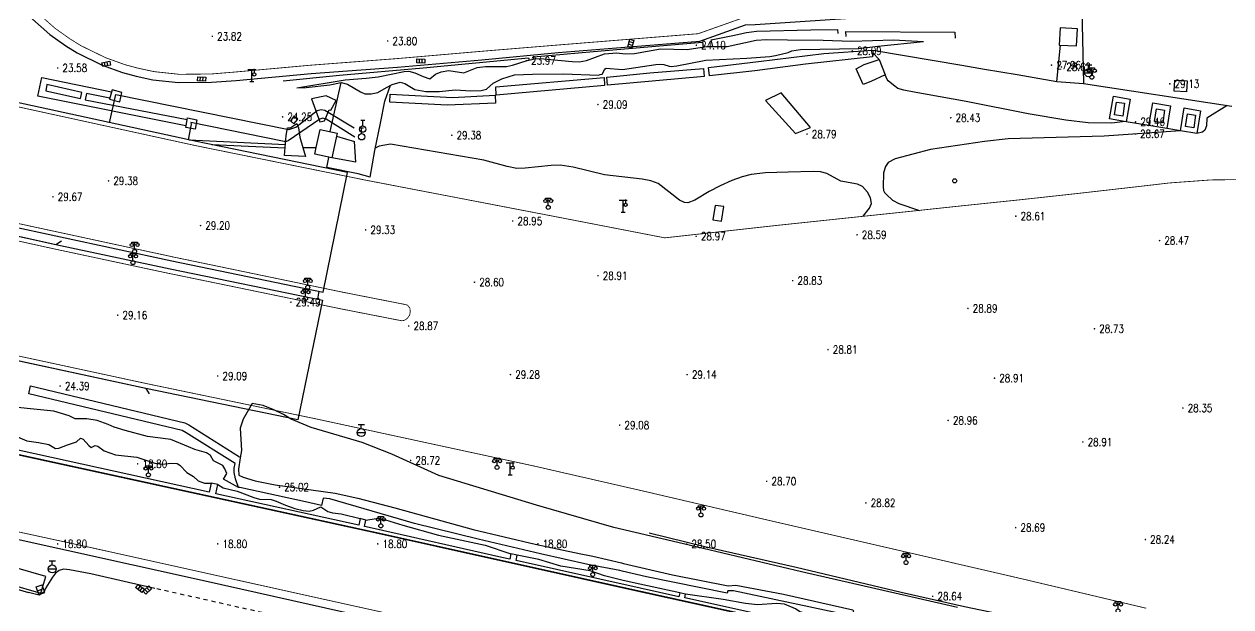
# Model space of a CAD drawing. Extents: x 404846 to 408477, y 3390929 to 3392894.
# Drawn here: x 406017.2 to 406167.9, y 3392216.5 to 3392289.3 of the extents above; entities that cross this region are included whole.
import ezdxf
from ezdxf.enums import TextEntityAlignment as Align

# ---------------------------------------------------------------- set-up
doc = ezdxf.new("R2010")
doc.units = 0
doc.header["$LTSCALE"] = 0.5
doc.header["$PDSIZE"] = 0.2
doc.linetypes.add('X6', pattern=[2, 1, -1])
doc.layers.get('0').update_dxf_attribs({"linetype": 'CONTINUOUS'})
doc.layers.add('ASSIST', color=7, linetype='CONTINUOUS', plot=False)
for name, color, linetype in [('DLDW', 11, 'CONTINUOUS'), ('DLSS', 4, 'CONTINUOUS'), ('DMTZ', 3, 'CONTINUOUS'), ('FZTZ', 7, 'CONTINUOUS'), ('GCD', 1, 'CONTINUOUS'), ('GXYZ', 2, 'CONTINUOUS'), ('JMD', 6, 'CONTINUOUS'), ('SXSS', 5, 'CONTINUOUS'), ('ZBTZ', 3, 'CONTINUOUS')]:
    doc.layers.add(name, color=color, linetype=linetype)
doc.styles.add('HZ', font='rs.shx', dxfattribs={"width": 0.8, "bigfont": 'hztxt.shx'})
doc.linetypes.add('10411', pattern='A,2,[150,AAA.SHX,S=1,R=0,X=0,Y=1],2,[151,AAA.SHX,S=1,R=0,X=0,Y=3],1e-11', length=4)
doc.linetypes.add('10422', pattern='A,0.75,[150,AAA.SHX,S=0.5,R=0,X=0,Y=0.5],1.5,[177,AAA.SHX,S=1,R=0,X=0,Y=0.4],0.75', length=3)
doc.linetypes.add('1161', pattern='A,0,[149,AAA.SHX,S=0.15,R=0,X=0,Y=0],-1.6', length=1.6)
doc.linetypes.add('444', pattern='A,4.5,[145,AAA.SHX,S=1,R=0,X=0,Y=1],4.5,-0.5,[146,AAA.SHX,S=1,R=0,X=0,Y=0],-0.5', length=10)
doc.linetypes.add('447', pattern='A,8,-1,[148,AAA.SHX,S=1,R=0,X=0,Y=0],-1', length=10)
doc.linetypes.add('732', pattern='A,9,-0.5,[162,AAA.SHX,S=1,R=0,X=0,Y=0],-0.5', length=10)

# ---------------------------------------------------------------- blocks, each defined once
blk = doc.blocks.new('gc097')
for p, q in [((-0.7, 2), (-0.7, 2.3)), ((-0.7, 2.3), (0.7, 2.3)), ((0, 0.5), (0, 2.3)), ((0.7, 2.3), (0.7, 2))]:
    blk.add_line(p, q)
for centre, radius in [((-0.7, 1.6), 0.4), ((0, 0), 0.5), ((0.73, 1.6), 0.4)]:
    blk.add_circle(centre, radius)
blk = doc.blocks.new('gc063')
for p, q in [((-1, 3), (1, 3)), ((-0.5, 0), (0.5, 0)), ((0, 0), (0, 3)), ((0.6, 3), (0.6, 2.2))]:
    blk.add_line(p, q)
blk.add_circle((0.6, 1.8), 0.4)
blk.add_point((0.6, 3))
blk.add_point((0.6, 3))
blk = doc.blocks.new('GC200')
at = {"linetype": 'Continuous', "const_width": 0.2, "flags": 128}
blk.add_lwpolyline([(-0.1, 0, 1), (0.1, 0, 1)], format="xyb", close=True, dxfattribs=at)
blk = doc.blocks.new('gc170')
at = {"linetype": 'Continuous'}
blk.add_circle((0, 0), 0.5, dxfattribs=at)
blk = doc.blocks.new('gc041')
for p, q in [((-1, 0.5), (1, 0.5)), ((-1, -0.5), (-1, 0.5)), ((-0.33, 0.5), (-0.33, -0.5)), ((0.33, 0.5), (0.33, -0.5)), ((1, 0.5), (1, -0.5)), ((1, -0.5), (-1, -0.5))]:
    blk.add_line(p, q)
blk = doc.blocks.new('gc133')
for p, q in [((-1, 0), (1, 0)), ((-0.8, 2), (0.8, 2)), ((0, 1), (0, 2))]:
    blk.add_line(p, q)
blk.add_circle((0, 0), 1)
blk = doc.blocks.new('gc134')
for p, q in [((-0.5, 2.2), (0.5, 2.2)), ((0, 0.8), (0, 2.2))]:
    blk.add_line(p, q)
blk.add_circle((0, 0), 0.8)

msp = doc.modelspace()

# ---------------------------------------------------------------- linework, layer by layer
at = {"layer": 'ASSIST', "linetype": 'Continuous', "flags": 128}
for points, elevation in [([(405983.024, 3392271.39), (405994.014, 3392268.837), (405994.017, 3392268.836), (406007.761, 3392265.728), (406035.628, 3392259.718), (406054.519, 3392255.836), (406057.584, 3392270.754), (406038.693, 3392274.635), (406009.2, 3392281.039), (406001.226, 3392282.837), (406001.229, 3392282.836), (405986.494, 3392286.237)], 29.514), ([(405982.35, 3392270.426), (405993.957, 3392267.775), (405993.952, 3392267.776), (406021.149, 3392261.797), (406035.428, 3392258.747), (406054.444, 3392254.84), (406051.373, 3392239.896), (406032.358, 3392243.803)], 29.586), ([(406032.358, 3392243.803), (406000.181, 3392250.74), (405984.697, 3392254.248), (405984.697, 3392254.248), (405977.202, 3392256.13)], 29.24), ([(406019.024, 3392218.059), (406019.755, 3392218.319)], 19.746)]:
    msp.add_lwpolyline(points, dxfattribs=dict(at, elevation=elevation))
at = {"layer": 'DLDW', "linetype": 'Continuous'}
for p, q in [((406018.689, 3392219.001), (406019.42, 3392219.261)), ((406019.755, 3392218.319), (406019.42, 3392219.261)), ((406019.024, 3392218.059), (406018.689, 3392219.001)), ((406018.856, 3392218.53), (406019.587, 3392218.79))]:
    msp.add_line(p, q, dxfattribs=at)
at = {"layer": 'DLSS', "linetype": 'Continuous'}
for p, q in [((405993.952, 3392267.776), (406021.149, 3392261.797)), ((406021.149, 3392261.797), (406021.823, 3392262.228)), ((406032.358, 3392243.803), (406000.181, 3392250.74)), ((406032.358, 3392243.803), (406032.792, 3392243.131))]:
    msp.add_line(p, q, dxfattribs=at)
at = {"layer": 'DLSS', "linetype": 'Continuous', "const_width": 0.1, "flags": 128}
for points, elevation in [([(406043.577, 3392283.325), (406040.539, 3392283.074), (406036.527, 3392283.037), (406033.422, 3392283.368), (406031.398, 3392283.799), (406029.777, 3392284.237), (406027.335, 3392285.116), (406024.276, 3392286.607), (406022.925, 3392287.445), (406021.016, 3392288.794), (406018.946, 3392290.634), (406016.59, 3392293.171)], 23.286), ([(406149.343, 3392290.689), (406146.528, 3392291.734), (406144.139, 3392292.385), (406143.013, 3392292.471), (406141.816, 3392292.453), (406139.434, 3392292.267), (406128.47, 3392291.535), (406108.445, 3392290.188), (406107.108, 3392290.134), (406101.386, 3392288.106), (406083.812, 3392286.691)], 26.658), ([(406127.997, 3392265.931), (406111.513, 3392264.194), (406097.218, 3392262.608), (406082.442, 3392265.472), (406059.958, 3392269.792), (406038.586, 3392274.129), (406009.105, 3392280.571), (406001.113, 3392282.332), (405986.377, 3392285.733)], 29.159), ([(406043.577, 3392283.325), (406052.961, 3392284.173), (406063.729, 3392284.995), (406074.281, 3392285.907), (406083.812, 3392286.691)], 23.783), ([(405983.144, 3392271.905), (405994.133, 3392269.351), (406007.875, 3392266.244), (406035.739, 3392260.234), (406035.733, 3392260.231), (406057.082, 3392255.796), (406064.637, 3392254.311), (406065.063, 3392254.208), (406065.367, 3392253.821), (406065.416, 3392253.41), (406065.344, 3392252.963), (406065.046, 3392252.546), (406064.664, 3392252.302), (406064.351, 3392252.248), (406056.748, 3392253.738), (406035.308, 3392258.16), (406035.302, 3392258.157), (406021.021, 3392261.207), (405993.823, 3392267.187), (405982.215, 3392269.838)], 29.533), ([(406127.997, 3392265.931), (406133.824, 3392266.555), (406141.687, 3392267.371), (406148.681, 3392268.137), (406156.836, 3392269.066), (406160.246, 3392269.463), (406165.452, 3392269.844), (406171.355, 3392269.908), (406178.901, 3392269.595)], 28.458), ([(406157.365, 3392216.342), (406141.798, 3392220.028), (406122.681, 3392224.447), (406109.403, 3392227.51), (406094.768, 3392230.923), (406080.808, 3392234.122), (406053.827, 3392239.956), (406032.486, 3392244.399), (406000.312, 3392251.335), (405984.832, 3392254.842), (405977.32, 3392256.629)], 28.898), ([(405977.831, 3392244.163), (405994.401, 3392240.324), (406000.369, 3392238.98), (406012.491, 3392236.338), (406047.673, 3392228.674), (406060.619, 3392225.846), (406094.182, 3392218.381), (406134.928, 3392209.402)], 18.819), ([(405975.637, 3392234.944), (405995.598, 3392230.402), (406025.785, 3392223.858)], 18.962), ([(406025.785, 3392223.858), (406052.371, 3392217.958)], 18.802), ([(406052.371, 3392217.958), (406092.628, 3392209.059)], 18.948)]:
    msp.add_lwpolyline(points, dxfattribs=dict(at, elevation=elevation))
at = {"layer": 'DLSS', "linetype": 'X6', "elevation": 18.868, "flags": 128}
msp.add_lwpolyline([(406257.194, 3392166.734), (406232.147, 3392174.464), (406211.825, 3392178.988), (406178.537, 3392186.474), (406121.01, 3392199.308), (406093.001, 3392205.56), (406058.416, 3392213.24), (406045.013, 3392216.221), (406033.502, 3392218.822)], dxfattribs=at)
at = {"layer": 'DMTZ', "linetype": '10422', "flags": 128}
for points, elevation in [([(406103.228, 3392286.499), (406103.029, 3392287.323), (406105.73, 3392287.902), (406107.419, 3392288.263), (406108.689, 3392288.433), (406115.469, 3392288.586), (406118.791, 3392288.616), (406118.822, 3392288.138)], 25.018), ([(406080.838, 3392284.948), (406080.821, 3392285.204), (406088.294, 3392285.868), (406099.462, 3392286.842), (406101.93, 3392287.05), (406102.012, 3392286.435)], 24.04), ([(406119.889, 3392287.774), (406119.832, 3392288.364), (406133.437, 3392288.301), (406133.485, 3392287.535)], 26.884), ([(406146.217, 3392282.13), (406146.657, 3392286.685)], 28.719), ([(406049.54, 3392282.219), (406056.558, 3392282.94), (406067.025, 3392283.86), (406080.206, 3392285.083), (406080.263, 3392284.813)], 24.229), ([(406037.391, 3392276.602), (406018.884, 3392280.3), (406019.388, 3392282.629), (406028.105, 3392280.838)], 24.629), ([(406027.887, 3392280.05), (406024.973, 3392280.646), (406024.817, 3392279.85), (406037.532, 3392277.409)], 24.568), ([(406157.712, 3392276.651), (406154.863, 3392277.113)], 29.478), ([(406056.211, 3392275.321), (406058.451, 3392274.644)], 27.607), ([(406161.645, 3392275.981), (406159.947, 3392276.279)], 29.466), ([(406037.73, 3392274.844), (406049.825, 3392274.275)], 25.332), ([(406049.785, 3392273.806), (406040.633, 3392274.237)], 25.302), ([(406058.608, 3392272.078), (406055.622, 3392272.587)], 27.529), ([(406043.522, 3392234.415), (406037.417, 3392238.271), (406036.904, 3392238.526), (406017.755, 3392243.129), (406017.961, 3392244.127), (406037.245, 3392239.498), (406037.749, 3392239.261), (406044.079, 3392235.241)], 24.937), ([(406043.964, 3392231.441), (406043.598, 3392232.508), (406043.398, 3392233.31), (406043.428, 3392233.855), (406043.522, 3392234.415)], 24.793), ([(406134.659, 3392216.517), (406126.737, 3392218.316), (406113.617, 3392221.427), (406102.219, 3392224.022), (406095.25, 3392225.733)], 28.777), ([(406142.067, 3392214.965), (406134.659, 3392216.517)], 28.519)]:
    msp.add_lwpolyline(points, dxfattribs=dict(at, elevation=elevation))
at = {"layer": 'DMTZ', "linetype": '10411', "flags": 128}
for points, elevation in [([(406080.67, 3392283.051), (406084.542, 3392283.081), (406088.933, 3392282.946), (406089.148, 3392282.992), (406089.389, 3392283.073), (406089.687, 3392283.607), (406089.759, 3392283.699), (406089.904, 3392283.796), (406091.918, 3392283.617), (406096.089, 3392284.24), (406096.703, 3392284.285), (406097.098, 3392284.267), (406097.78, 3392284.063), (406097.994, 3392284.022), (406098.74, 3392284.105), (406102.334, 3392284.793), (406107.481, 3392285.056), (406110.347, 3392285.242), (406111.05, 3392285.394), (406112.637, 3392285.759), (406113.106, 3392285.972), (406114.16, 3392286.132), (406121.463, 3392286.249), (406123.816, 3392286.545), (406129.521, 3392287.12)], 28.716), ([(406051.227, 3392281.337), (406052.398, 3392281.405), (406055.349, 3392281.735), (406056.78, 3392282.007), (406057.566, 3392281.803), (406059.181, 3392280.842), (406059.725, 3392280.614), (406060.549, 3392280.585), (406061.37, 3392280.749), (406062.426, 3392281.39), (406063.14, 3392281.774), (406064.141, 3392282.058), (406064.74, 3392281.879), (406066.002, 3392281.157), (406067.343, 3392280.897), (406069.045, 3392280.878), (406071.052, 3392281.099), (406072.98, 3392280.977), (406074.259, 3392281.001), (406074.944, 3392281.175), (406075.783, 3392281.935), (406076.845, 3392282.491), (406078.457, 3392282.967), (406080.67, 3392283.051)], 27.951), ([(406060.388, 3392270.201), (406060.982, 3392273.52), (406061.679, 3392276.913), (406062.25, 3392279.66), (406062.94, 3392281.667)], 29.032), ([(406022.813, 3392240.378), (406020.891, 3392240.953), (406017.555, 3392241.304), (406016.376, 3392241.431), (406014.278, 3392241.672), (406013.276, 3392242.025), (406012.389, 3392242.183), (406009.795, 3392242.475), (406006.96, 3392243.127), (406004.379, 3392243.415), (406003.656, 3392243.644), (406002.009, 3392244.432), (406001.023, 3392244.674), (405999.111, 3392245.16)], 24.034), ([(406099.562, 3392224.372), (406090.834, 3392226.436), (406081.208, 3392229.211), (406068.977, 3392232.94), (406063.103, 3392235.588), (406059.389, 3392237.048), (406053.046, 3392238.934), (406050.528, 3392239.944), (406049.582, 3392240.532), (406048.353, 3392241.144), (406047.023, 3392241.659), (406045.651, 3392241.917)], 27.84), ([(406052.342, 3392229.628), (406044.138, 3392231.443), (406043.964, 3392231.441), (406042.095, 3392232.479), (406042.494, 3392233.158), (406042.265, 3392233.749), (406041.998, 3392234.173), (406040.829, 3392234.751), (406040.445, 3392235.407), (406039.947, 3392235.738), (406038.488, 3392236.162), (406037.697, 3392236.509), (406035.497, 3392237.439), (406032.602, 3392237.813), (406029.812, 3392238.562), (406028.414, 3392238.945), (406027.686, 3392239.314), (406026.279, 3392239.795), (406024.995, 3392240.005), (406023.543, 3392239.996), (406022.813, 3392240.378)], 24.379), ([(406094.948, 3392220.267), (406091.886, 3392220.989), (406091.595, 3392221.038), (406087.808, 3392221.762), (406087.615, 3392221.813), (406081.69, 3392223.128), (406073.883, 3392224.951), (406065.935, 3392226.937), (406055.386, 3392230.022), (406054.542, 3392230.088), (406054.345, 3392229.189), (406052.342, 3392229.628)], 24.867), ([(406133.806, 3392216.44), (406114.313, 3392220.875), (406099.562, 3392224.372)], 28.226), ([(406134.066, 3392211.719), (406120.723, 3392214.893), (406120.65, 3392215.319), (406120.492, 3392215.403), (406105.799, 3392218.508), (406105.091, 3392218.518), (406105.011, 3392218.221), (406094.948, 3392220.267)], 24.028)]:
    msp.add_lwpolyline(points, dxfattribs=dict(at, elevation=elevation))
at = {"layer": 'DMTZ', "linetype": '10422', "flags": 128}
for points, elevation in [([(406123.18, 3392285.211), (406114.793, 3392284.302), (406108.474, 3392283.482), (406102.815, 3392282.855), (406102.694, 3392283.873), (406108.928, 3392284.64), (406117.078, 3392285.624), (406123.203, 3392286.043), (406123.18, 3392285.211)], 29.089), ([(406076.087, 3392281.49), (406089.638, 3392282.656), (406089.7, 3392281.657), (406076.149, 3392280.447), (406076.087, 3392281.49)], 29.461), ([(406102.156, 3392282.761), (406090.061, 3392281.694), (406089.965, 3392282.692), (406095.33, 3392283.202), (406102.04, 3392283.775), (406102.156, 3392282.761)], 29.605), ([(406024.392, 3392280.766), (406020.028, 3392281.752), (406019.862, 3392280.959), (406024.207, 3392280.025), (406024.392, 3392280.766)], 24.545), ([(406028.175, 3392281.094), (406027.851, 3392279.92), (406029.12, 3392279.609), (406029.397, 3392280.777), (406028.175, 3392281.094)], 25.723), ([(406062.922, 3392280.555), (406070.698, 3392280.143), (406076.004, 3392280.45), (406076.06, 3392279.44), (406070.036, 3392279.169), (406062.864, 3392279.538), (406062.922, 3392280.555)], 29.772), ([(406152.775, 3392277.475), (406153.264, 3392280.298), (406155.352, 3392279.936), (406154.863, 3392277.113), (406152.775, 3392277.475)], 30.139), ([(406160.414, 3392279.084), (406159.947, 3392276.279), (406157.712, 3392276.651), (406158.179, 3392279.455), (406160.414, 3392279.084)], 30.129), ([(406164.161, 3392278.49), (406163.69, 3392275.643), (406161.645, 3392275.981), (406162.116, 3392278.829), (406164.161, 3392278.49)], 30.105), ([(406037.568, 3392277.614), (406038.761, 3392277.367), (406038.547, 3392276.184), (406037.358, 3392276.41), (406037.568, 3392277.614)], 25.808)]:
    msp.add_lwpolyline(points, close=True, dxfattribs=dict(at, elevation=elevation))
at = {"layer": 'FZTZ', "linetype": 'Continuous', "flags": 128}
for points, elevation in [([(406148.765, 3392288.735), (406146.628, 3392288.855), (406146.508, 3392286.693), (406148.644, 3392286.574), (406148.765, 3392288.735)], 29.102), ([(406124.768, 3392282.95), (406122.942, 3392282.132), (406122.018, 3392281.748), (406121.147, 3392283.719), (406122.112, 3392284.273), (406124.003, 3392284.874), (406124.768, 3392282.95)], 29.307), ([(406160.861, 3392280.937), (406160.959, 3392282.318), (406162.486, 3392282.209), (406162.388, 3392280.828), (406160.861, 3392280.937)], 29.396), ([(406053.088, 3392279.968), (406054.112, 3392277.114), (406054.716, 3392277.205), (406055.303, 3392278.613), (406055.491, 3392278.552), (406056.169, 3392279.784), (406054.925, 3392280.343), (406053.088, 3392279.968)], 25.715), ([(406109.802, 3392279.767), (406113.545, 3392275.643), (406115.415, 3392276.41), (406111.743, 3392280.714), (406109.802, 3392279.767)], 29.002), ([(406153.41, 3392277.975), (406153.64, 3392279.561), (406154.67, 3392279.411), (406154.44, 3392277.825), (406153.41, 3392277.975)], 30.182), ([(406158.412, 3392277.123), (406158.642, 3392278.709), (406159.672, 3392278.56), (406159.442, 3392276.974), (406158.412, 3392277.123)], 30.182), ([(406162.276, 3392276.499), (406162.506, 3392278.085), (406163.535, 3392277.936), (406163.305, 3392276.35), (406162.276, 3392276.499)], 30.182), ([(406049.707, 3392272.895), (406049.922, 3392275.411), (406050.087, 3392276.351), (406050.31, 3392276.34), (406050.478, 3392276.373), (406051.224, 3392276.872), (406051.459, 3392276.36), (406051.621, 3392275.192), (406051.992, 3392273.884), (406052.312, 3392272.757), (406049.707, 3392272.895)], 25.206), ([(406050.901, 3392277.846), (406050.452, 3392277.242), (406050.875, 3392276.852), (406051.377, 3392277.43), (406050.901, 3392277.846)], 24.925), ([(406103.513, 3392266.634), (406103.205, 3392264.862), (406104.288, 3392264.674), (406104.607, 3392266.505), (406103.513, 3392266.634)], 34.228)]:
    msp.add_lwpolyline(points, close=True, dxfattribs=dict(at, elevation=elevation))
at = {"layer": 'GXYZ', "linetype": '732', "flags": 128}
for points, elevation in [([(406027.825, 3392276.995), (406028.629, 3392280.521), (406050.224, 3392276.136), (406051.115, 3392276.421), (406053.803, 3392278.535), (406054.289, 3392278.65), (406054.743, 3392278.567), (406058.407, 3392276.341)], 25.906), ([(406058.489, 3392275.166), (406054.927, 3392277.438), (406054.487, 3392277.565), (406054.136, 3392277.422), (406050.175, 3392274.71), (406049.934, 3392274.66), (406049.654, 3392274.638), (406037.997, 3392277.016), (406038.042, 3392276.759), (406037.94, 3392276.394), (406037.675, 3392274.856)], 26.004), ([(406051.992, 3392273.884), (406053.661, 3392273.907)], 25.723)]:
    msp.add_lwpolyline(points, dxfattribs=dict(at, elevation=elevation))
at = {"layer": 'JMD', "linetype": '444', "elevation": 31.559, "flags": 128}
msp.add_lwpolyline([(406149.335, 3392291.073), (406149.533, 3392281.9), (406168.053, 3392279.068)], dxfattribs=at)
at = {"layer": 'JMD', "linetype": 'Continuous', "flags": 128}
for points, elevation in [([(406056.289, 3392275.684), (406055.622, 3392272.587), (406053.477, 3392273.05), (406053.661, 3392273.907), (406054.144, 3392276.146), (406056.289, 3392275.684)], 29.147), ([(406019.878, 3392220.29), (406015.83, 3392221.49), (406015.213, 3392219.407), (406019.261, 3392218.207), (406019.878, 3392220.29)], 20.049)]:
    msp.add_lwpolyline(points, close=True, dxfattribs=dict(at, elevation=elevation))
at = {"layer": 'JMD', "linetype": '447', "elevation": 21.866, "flags": 128}
msp.add_lwpolyline([(406279.319, 3392166.083), (406268.136, 3392168.48), (406224.534, 3392178.252), (406194.827, 3392184.896), (406167.173, 3392191.092), (406117.894, 3392202.216), (406076.735, 3392211.423), (406039.771, 3392219.706), (406012.117, 3392225.852), (405992.292, 3392230.289)], dxfattribs=at)
at = {"layer": 'SXSS', "linetype": 'Continuous', "flags": 128}
for points, elevation in [([(405977.854, 3392244.261), (405994.423, 3392240.422), (406000.39, 3392239.077), (406012.512, 3392236.435), (406047.694, 3392228.772), (406060.641, 3392225.944), (406094.203, 3392218.478), (406134.95, 3392209.5)], 18.819), ([(406060.657, 3392226.343), (406059.71, 3392226.537), (406059.875, 3392227.341), (406059.14, 3392227.548), (406058.986, 3392226.711), (406041.143, 3392230.643), (406041.366, 3392231.803), (406040.54, 3392231.963), (406040.302, 3392230.828), (406012.615, 3392236.929)], 18.584), ([(406094.138, 3392218.851), (406078.646, 3392222.29), (406078.779, 3392222.977), (406077.996, 3392223.152), (406077.837, 3392222.47), (406076.849, 3392222.69), (406060.657, 3392226.343)], 18.596), ([(406172.845, 3392201.435), (406138.871, 3392209.011), (406138.92, 3392209.359), (406138.176, 3392209.551), (406138.093, 3392209.184), (406134.924, 3392209.891), (406119.149, 3392213.356), (406119.387, 3392214.63), (406118.657, 3392214.821), (406118.308, 3392213.541), (406099.726, 3392217.623), (406099.815, 3392218.103), (406099.101, 3392218.25), (406098.985, 3392217.786), (406094.138, 3392218.851)], 18.528)]:
    msp.add_lwpolyline(points, dxfattribs=dict(at, elevation=elevation))
at = {"layer": 'ZBTZ', "linetype": '1161', "flags": 128}
for points, elevation in [([(406007.937, 3392324.623), (406008.272, 3392320.612), (406008.624, 3392317.864), (406009.047, 3392312.515), (406009.359, 3392308.734), (406009.746, 3392305.855), (406010.431, 3392302.831), (406011.451, 3392299.829), (406012.935, 3392296.708), (406014.805, 3392293.786), (406015.764, 3392292.537), (406015.844, 3392292.479), (406018.233, 3392289.905), (406020.382, 3392287.995), (406022.362, 3392286.596), (406023.783, 3392285.715), (406026.938, 3392284.176), (406029.471, 3392283.265), (406031.16, 3392282.809), (406033.262, 3392282.362), (406036.478, 3392282.019), (406040.586, 3392282.057), (406043.672, 3392282.271), (406053.049, 3392283.119), (406063.815, 3392283.94), (406074.37, 3392284.853), (406083.887, 3392285.755), (406101.584, 3392287.18), (406107.287, 3392289.201), (406108.495, 3392289.25), (406128.533, 3392290.598), (406139.502, 3392291.331), (406141.86, 3392291.515), (406142.79, 3392291.529), (406142.73, 3392292.467)], 23.312), ([(406080.041, 3392284.761), (406080.995, 3392284.985), (406081.627, 3392284.991), (406085.628, 3392284.638), (406086.529, 3392284.592), (406087.418, 3392284.764), (406089.704, 3392285.577), (406091.207, 3392285.729), (406092.252, 3392285.593), (406093.429, 3392285.645), (406096.693, 3392286.199), (406100.024, 3392286.126), (406102.419, 3392286.498), (406105.005, 3392286.501), (406108.643, 3392287.311), (406109.937, 3392287.383), (406112.559, 3392287.333), (406116.988, 3392287.28), (406120.542, 3392287.184), (406125.782, 3392287.354), (406129.521, 3392287.12)], 24.723), ([(406124.003, 3392284.874), (406123.194, 3392285.72)], 28.481), ([(406123.203, 3392286.043), (406134.333, 3392284.178), (406137.167, 3392283.683), (406141.258, 3392283.03), (406146.217, 3392282.13), (406149.533, 3392281.9)], 28.226), ([(406051.227, 3392281.337), (406057.264, 3392282.366), (406059.909, 3392282.537), (406061.417, 3392282.714), (406064.655, 3392283.374), (406065.227, 3392283.414), (406065.988, 3392283.229), (406067.032, 3392282.747), (406067.867, 3392282.459), (406068.552, 3392283.038), (406069.277, 3392283.362), (406070.228, 3392283.519), (406072.094, 3392283.221), (406073.777, 3392283.887), (406074.806, 3392284.023), (406077.437, 3392284.008), (406078.177, 3392284.169), (406080.041, 3392284.761)], 24.302), ([(406154.741, 3392277.134), (406153.052, 3392276.925), (406150.111, 3392276.972), (406147.311, 3392277.306), (406142.598, 3392278.113), (406134.882, 3392279.62), (406128.39, 3392280.786), (406127.063, 3392281.037), (406126.346, 3392281.265), (406125.795, 3392281.672), (406125.121, 3392282.22), (406124.987, 3392282.399), (406124.768, 3392282.95)], 28.662), ([(406055.398, 3392275.876), (406056.78, 3392282.007)], 25.398), ([(406167.479, 3392279.156), (406164.959, 3392277.564), (406164.891, 3392276.613), (406164.687, 3392276.065), (406164.412, 3392275.814), (406163.69, 3392275.643)], 29.333), ([(406161.645, 3392275.981), (406152.118, 3392275.309), (406140.119, 3392274.984), (406137.177, 3392274.66), (406130.398, 3392273.663), (406125.98, 3392272.483), (406125.107, 3392272.031), (406124.782, 3392271.535), (406124.54, 3392270.714), (406124.498, 3392268.988), (406124.544, 3392268.543), (406124.666, 3392268.279), (406124.923, 3392268.029), (406125.656, 3392267.329), (406126.469, 3392266.883), (406129.039, 3392266.042)], 28.595), ([(406058.608, 3392272.078), (406058.451, 3392274.644)], 27.465), ([(406122.012, 3392265.3), (406122.801, 3392266.32), (406123.024, 3392266.916), (406122.901, 3392267.599), (406122.553, 3392268.3), (406121.925, 3392269.037), (406121.281, 3392269.318), (406119.203, 3392269.704), (406117.457, 3392270.634), (406116.675, 3392270.837), (406115.746, 3392270.915), (406112.65, 3392270.817), (406109.816, 3392270.721), (406108.018, 3392270.534), (406106.872, 3392270.237), (406105.578, 3392269.765), (406104.127, 3392269.124), (406102.767, 3392268.408), (406100.989, 3392267.311), (406100.079, 3392266.973), (406099.668, 3392267.024), (406099.059, 3392267.322), (406096.374, 3392269.381), (406095.477, 3392269.721), (406094.406, 3392269.949), (406089.675, 3392270.469), (406085.776, 3392271.425), (406084.16, 3392271.682), (406083.028, 3392271.662), (406079.752, 3392271.324), (406078.737, 3392271.289), (406077.503, 3392271.502), (406074.609, 3392272.33), (406062.965, 3392274.298), (406061.539, 3392274.04), (406061.038, 3392273.795)], 29.034), ([(406060.388, 3392270.201), (406058.915, 3392270.602), (406054.986, 3392271.384), (406055.262, 3392272.665)], 26.858), ([(406053.854, 3392254.961), (406054.054, 3392255.932)], 29.536), ([(406045.651, 3392241.917), (406044.531, 3392239.951), (406044.156, 3392238.815), (406044.345, 3392236.043), (406044.168, 3392235.131), (406043.952, 3392233.734), (406044.003, 3392232.985), (406044.534, 3392232.729), (406046.044, 3392232.275), (406048.532, 3392231.771), (406056.039, 3392230.714), (406058.849, 3392230.088), (406063.478, 3392228.874), (406073.256, 3392226.191), (406081.019, 3392224.352), (406086.718, 3392223.137), (406087.81, 3392222.923), (406088.209, 3392222.831), (406091.791, 3392222.014), (406092.051, 3392221.946), (406098.178, 3392220.5), (406105.118, 3392219.16), (406106.096, 3392219.24), (406112.063, 3392218.087), (406120.71, 3392216.147), (406120.853, 3392215.718), (406124.913, 3392214.836), (406134.404, 3392212.576), (406141.445, 3392210.75), (406148.017, 3392209.421), (406155.409, 3392207.686), (406162.889, 3392206.176), (406168.218, 3392205.126), (406168.492, 3392204.53), (406174.478, 3392203.168), (406175.654, 3392202.998), (406177.133, 3392202.339), (406185.264, 3392200.627), (406196.359, 3392198.221), (406205.715, 3392196.256), (406213.677, 3392194.502)], 24.188), ([(405998.987, 3392241.618), (406000.069, 3392241.526), (406001.218, 3392240.931), (406001.92, 3392240.657), (406003.898, 3392240.411), (406004.944, 3392240.09), (406007.255, 3392239.148), (406008.247, 3392238.9), (406009.817, 3392238.944), (406010.851, 3392238.927), (406012.053, 3392238.291), (406013.796, 3392238.119), (406015.32, 3392237.796), (406016.355, 3392237.753), (406017.528, 3392237.259), (406018.966, 3392237.057), (406020.259, 3392236.792), (406021.107, 3392236.306), (406021.523, 3392236.332), (406022.607, 3392236.743), (406023.703, 3392237.136), (406024.225, 3392237.598), (406024.559, 3392237.47), (406025.249, 3392236.681), (406025.531, 3392236.437), (406026.059, 3392236.659), (406026.375, 3392236.591), (406027.191, 3392235.984), (406028.583, 3392235.519), (406031.258, 3392235.206), (406033.504, 3392234.474), (406034.377, 3392234.323), (406035.573, 3392234.461), (406036.29, 3392234.402), (406036.621, 3392234.206), (406037.517, 3392233.28), (406038.341, 3392232.813), (406038.933, 3392232.256), (406039.712, 3392231.978), (406040.54, 3392231.963)], 18.737), ([(406041.366, 3392231.803), (406042.057, 3392231.365), (406043.787, 3392230.985), (406045.86, 3392230.168), (406046.593, 3392229.972), (406048.032, 3392229.913), (406048.668, 3392229.721), (406049.827, 3392229.218), (406051.008, 3392228.793), (406052.017, 3392228.543), (406052.799, 3392228.482), (406053.313, 3392228.581), (406054.248, 3392228.992), (406055.102, 3392228.429), (406055.68, 3392228.265), (406056.77, 3392228.151), (406059.14, 3392227.548)], 18.637), ([(405974.35, 3392231.115), (405995.887, 3392224.72), (406017.711, 3392218.326)], 18.949), ([(406059.875, 3392227.341), (406061.153, 3392227.544), (406062.325, 3392227.379), (406064.49, 3392226.702), (406068.956, 3392225.459), (406074.759, 3392224.236), (406077.996, 3392223.152)], 18.561), ([(406099.101, 3392218.25), (406094.116, 3392219.359), (406092.022, 3392219.806), (406089.678, 3392220.405), (406087.892, 3392220.999), (406084.224, 3392221.616), (406081.489, 3392222.41), (406078.779, 3392222.977)], 18.588), ([(406033.502, 3392218.822), (406030.226, 3392219.563), (406025.525, 3392220.627), (406022.85, 3392221.126), (406022.083, 3392221.209), (406021.53, 3392221.065), (406021.109, 3392220.738), (406020.696, 3392220.233), (406019.902, 3392218.88), (406019.636, 3392218.344), (406019.029, 3392217.98), (406017.711, 3392218.326)], 19.137), ([(406118.657, 3392214.821), (406114.105, 3392215.902), (406113.529, 3392216.288), (406112.177, 3392216.84), (406111.165, 3392216.927), (406108.799, 3392216.783), (406107.281, 3392216.946), (406104.52, 3392217.437), (406099.815, 3392218.103)], 18.595)]:
    msp.add_lwpolyline(points, dxfattribs=dict(at, elevation=elevation))

# ---------------------------------------------------------------- block references
at = {"layer": 'DLDW', "linetype": 'Continuous', "xscale": 0.5, "yscale": 0.5}
for p in [(406150.573, 3392282.678, 29.148), (406082.649, 3392266.414, 32.422), (406030.97, 3392260.918, 29.679), (406030.768, 3392259.513, 29.874), (406052.607, 3392256.428, 29.741), (406052.33, 3392255.024, 29.864), (406076.259, 3392233.926, 32.207), (406032.695, 3392232.999, 19.285), (406101.739, 3392227.992, 31.608), (406061.739, 3392226.636, 19.056), (406127.354, 3392222.052, 31.461), (406088.218, 3392220.552, 19.048), (406153.849, 3392216.017, 31.281)]:
    msp.add_blockref('gc097', p, dxfattribs=at)
at = {"layer": 'DLSS', "linetype": 'Continuous', "xscale": 0.5, "yscale": 0.5}
for p in [(406045.619, 3392282.121, 23.92), (406092.017, 3392265.83, 31.913), (406077.917, 3392232.996, 32.472)]:
    msp.add_blockref('gc063', p, dxfattribs=at)
at = {"layer": 'GCD', "linetype": 'Continuous'}
ref = msp.add_blockref('GC200', (406040.69, 3392287.775, 23.821), dxfattribs=dict(at, xscale=0.5, yscale=0.5, zscale=0.5))
ref.add_attrib('height', '23.82', dxfattribs={"linetype": 'Continuous', "height": 1, "style": 'HZ', "width": 0.8}).set_placement((406041.29, 3392287.775, 23.821), align=Align.MIDDLE_LEFT)
ref = msp.add_blockref('GC200', (406062.595, 3392287.194, 23.802), dxfattribs=dict(at, xscale=0.5, yscale=0.5, zscale=0.5))
ref.add_attrib('height', '23.80', dxfattribs={"linetype": 'Continuous', "height": 1, "style": 'HZ', "width": 0.8}).set_placement((406063.195, 3392287.194, 23.802), align=Align.MIDDLE_LEFT)
ref = msp.add_blockref('GC200', (406101.154, 3392286.664, 24.103), dxfattribs=dict(at, xscale=0.5, yscale=0.5, zscale=0.5))
ref.add_attrib('height', '24.10', dxfattribs={"linetype": 'Continuous', "height": 1, "style": 'HZ', "width": 0.8}).set_placement((406101.754, 3392286.664, 24.103), align=Align.MIDDLE_LEFT)
ref = msp.add_blockref('GC200', (406120.632, 3392285.956, 28.09), dxfattribs=dict(at, xscale=0.5, yscale=0.5, zscale=0.5))
ref.add_attrib('height', '28.09', dxfattribs={"linetype": 'Continuous', "height": 1, "style": 'HZ', "width": 0.8}).set_placement((406121.232, 3392285.956, 28.09), align=Align.MIDDLE_LEFT)
ref = msp.add_blockref('GC200', (406021.362, 3392283.826, 23.58), dxfattribs=dict(at, xscale=0.5, yscale=0.5, zscale=0.5))
ref.add_attrib('height', '23.58', dxfattribs={"linetype": 'Continuous', "height": 1, "style": 'HZ', "width": 0.8}).set_placement((406021.962, 3392283.826, 23.58), align=Align.MIDDLE_LEFT)
ref = msp.add_blockref('GC200', (406079.92, 3392284.742, 23.965), dxfattribs=dict(at, xscale=0.5, yscale=0.5, zscale=0.5))
ref.add_attrib('height', '23.97', dxfattribs={"linetype": 'Continuous', "height": 1, "style": 'HZ', "width": 0.8}).set_placement((406080.52, 3392284.742, 23.965), align=Align.MIDDLE_LEFT)
ref = msp.add_blockref('GC200', (406145.538, 3392284.186, 27.956), dxfattribs=dict(at, xscale=0.5, yscale=0.5, zscale=0.5))
ref.add_attrib('height', '27.96', dxfattribs={"linetype": 'Continuous', "height": 1, "style": 'HZ', "width": 0.8}).set_placement((406146.138, 3392284.186, 27.956), align=Align.MIDDLE_LEFT)
ref = msp.add_blockref('GC200', (406146.778, 3392283.954, 28.616), dxfattribs=dict(at, xscale=0.5, yscale=0.5, zscale=0.5))
ref.add_attrib('height', '28.62', dxfattribs={"linetype": 'Continuous', "height": 1, "style": 'HZ', "width": 0.8}).set_placement((406147.378, 3392283.954, 28.616), align=Align.MIDDLE_LEFT)
ref = msp.add_blockref('GC200', (406160.321, 3392281.847, 29.132), dxfattribs=dict(at, xscale=0.5, yscale=0.5, zscale=0.5))
ref.add_attrib('height', '29.13', dxfattribs={"linetype": 'Continuous', "height": 1, "style": 'HZ', "width": 0.8}).set_placement((406160.921, 3392281.847, 29.132), align=Align.MIDDLE_LEFT)
ref = msp.add_blockref('GC200', (406088.865, 3392279.261, 29.085), dxfattribs=dict(at, xscale=0.5, yscale=0.5, zscale=0.5))
ref.add_attrib('height', '29.09', dxfattribs={"linetype": 'Continuous', "height": 1, "style": 'HZ', "width": 0.8}).set_placement((406089.465, 3392279.261, 29.085), align=Align.MIDDLE_LEFT)
ref = msp.add_blockref('GC200', (406049.467, 3392277.712, 24.252), dxfattribs=dict(at, xscale=0.5, yscale=0.5, zscale=0.5))
ref.add_attrib('height', '24.25', dxfattribs={"linetype": 'Continuous', "height": 1, "style": 'HZ', "width": 0.8}).set_placement((406050.067, 3392277.712, 24.252), align=Align.MIDDLE_LEFT)
ref = msp.add_blockref('GC200', (406132.948, 3392277.609, 28.427), dxfattribs=dict(at, xscale=0.5, yscale=0.5, zscale=0.5))
ref.add_attrib('height', '28.43', dxfattribs={"linetype": 'Continuous', "height": 1, "style": 'HZ', "width": 0.8}).set_placement((406133.548, 3392277.609, 28.427), align=Align.MIDDLE_LEFT)
ref = msp.add_blockref('GC200', (406156.037, 3392277.094, 29.461), dxfattribs=dict(at, xscale=0.5, yscale=0.5, zscale=0.5))
ref.add_attrib('height', '29.46', dxfattribs={"linetype": 'Continuous', "height": 1, "style": 'HZ', "width": 0.8}).set_placement((406156.637, 3392277.094, 29.461), align=Align.MIDDLE_LEFT)
ref = msp.add_blockref('GC200', (406070.602, 3392275.423, 29.375), dxfattribs=dict(at, xscale=0.5, yscale=0.5, zscale=0.5))
ref.add_attrib('height', '29.38', dxfattribs={"linetype": 'Continuous', "height": 1, "style": 'HZ', "width": 0.8}).set_placement((406071.202, 3392275.423, 29.375), align=Align.MIDDLE_LEFT)
ref = msp.add_blockref('GC200', (406114.986, 3392275.563, 28.791), dxfattribs=dict(at, xscale=0.5, yscale=0.5, zscale=0.5))
ref.add_attrib('height', '28.79', dxfattribs={"linetype": 'Continuous', "height": 1, "style": 'HZ', "width": 0.8}).set_placement((406115.586, 3392275.563, 28.791), align=Align.MIDDLE_LEFT)
ref = msp.add_blockref('GC200', (406156.005, 3392275.583, 28.67), dxfattribs=dict(at, xscale=0.5, yscale=0.5, zscale=0.5))
ref.add_attrib('height', '28.67', dxfattribs={"linetype": 'Continuous', "height": 1, "style": 'HZ', "width": 0.8}).set_placement((406156.605, 3392275.583, 28.67), align=Align.MIDDLE_LEFT)
ref = msp.add_blockref('GC200', (406027.723, 3392269.722, 29.375), dxfattribs=dict(at, xscale=0.5, yscale=0.5, zscale=0.5))
ref.add_attrib('height', '29.38', dxfattribs={"linetype": 'Continuous', "height": 1, "style": 'HZ', "width": 0.8}).set_placement((406028.323, 3392269.722, 29.375), align=Align.MIDDLE_LEFT)
ref = msp.add_blockref('GC200', (406020.773, 3392267.732, 29.667), dxfattribs=dict(at, xscale=0.5, yscale=0.5, zscale=0.5))
ref.add_attrib('height', '29.67', dxfattribs={"linetype": 'Continuous', "height": 1, "style": 'HZ', "width": 0.8}).set_placement((406021.373, 3392267.732, 29.667), align=Align.MIDDLE_LEFT)
ref = msp.add_blockref('GC200', (406039.214, 3392264.138, 29.201), dxfattribs=dict(at, xscale=0.5, yscale=0.5, zscale=0.5))
ref.add_attrib('height', '29.20', dxfattribs={"linetype": 'Continuous', "height": 1, "style": 'HZ', "width": 0.8}).set_placement((406039.814, 3392264.138, 29.201), align=Align.MIDDLE_LEFT)
ref = msp.add_blockref('GC200', (406078.209, 3392264.709, 28.951), dxfattribs=dict(at, xscale=0.5, yscale=0.5, zscale=0.5))
ref.add_attrib('height', '28.95', dxfattribs={"linetype": 'Continuous', "height": 1, "style": 'HZ', "width": 0.8}).set_placement((406078.809, 3392264.709, 28.951), align=Align.MIDDLE_LEFT)
ref = msp.add_blockref('GC200', (406141.073, 3392265.313, 28.614), dxfattribs=dict(at, xscale=0.5, yscale=0.5, zscale=0.5))
ref.add_attrib('height', '28.61', dxfattribs={"linetype": 'Continuous', "height": 1, "style": 'HZ', "width": 0.8}).set_placement((406141.673, 3392265.313, 28.614), align=Align.MIDDLE_LEFT)
ref = msp.add_blockref('GC200', (406059.841, 3392263.6, 29.33), dxfattribs=dict(at, xscale=0.5, yscale=0.5, zscale=0.5))
ref.add_attrib('height', '29.33', dxfattribs={"linetype": 'Continuous', "height": 1, "style": 'HZ', "width": 0.8}).set_placement((406060.441, 3392263.6, 29.33), align=Align.MIDDLE_LEFT)
ref = msp.add_blockref('GC200', (406101.135, 3392262.798, 28.972), dxfattribs=dict(at, xscale=0.5, yscale=0.5, zscale=0.5))
ref.add_attrib('height', '28.97', dxfattribs={"linetype": 'Continuous', "height": 1, "style": 'HZ', "width": 0.8}).set_placement((406101.735, 3392262.798, 28.972), align=Align.MIDDLE_LEFT)
ref = msp.add_blockref('GC200', (406121.238, 3392262.988, 28.589), dxfattribs=dict(at, xscale=0.5, yscale=0.5, zscale=0.5))
ref.add_attrib('height', '28.59', dxfattribs={"linetype": 'Continuous', "height": 1, "style": 'HZ', "width": 0.8}).set_placement((406121.838, 3392262.988, 28.589), align=Align.MIDDLE_LEFT)
ref = msp.add_blockref('GC200', (406159.034, 3392262.266, 28.466), dxfattribs=dict(at, xscale=0.5, yscale=0.5, zscale=0.5))
ref.add_attrib('height', '28.47', dxfattribs={"linetype": 'Continuous', "height": 1, "style": 'HZ', "width": 0.8}).set_placement((406159.634, 3392262.266, 28.466), align=Align.MIDDLE_LEFT)
ref = msp.add_blockref('GC200', (406088.869, 3392257.879, 28.906), dxfattribs=dict(at, xscale=0.5, yscale=0.5, zscale=0.5))
ref.add_attrib('height', '28.91', dxfattribs={"linetype": 'Continuous', "height": 1, "style": 'HZ', "width": 0.8}).set_placement((406089.469, 3392257.879, 28.906), align=Align.MIDDLE_LEFT)
ref = msp.add_blockref('GC200', (406073.44, 3392257.062, 28.599), dxfattribs=dict(at, xscale=0.5, yscale=0.5, zscale=0.5))
ref.add_attrib('height', '28.60', dxfattribs={"linetype": 'Continuous', "height": 1, "style": 'HZ', "width": 0.8}).set_placement((406074.04, 3392257.062, 28.599), align=Align.MIDDLE_LEFT)
ref = msp.add_blockref('GC200', (406113.198, 3392257.26, 28.833), dxfattribs=dict(at, xscale=0.5, yscale=0.5, zscale=0.5))
ref.add_attrib('height', '28.83', dxfattribs={"linetype": 'Continuous', "height": 1, "style": 'HZ', "width": 0.8}).set_placement((406113.798, 3392257.26, 28.833), align=Align.MIDDLE_LEFT)
ref = msp.add_blockref('GC200', (406050.506, 3392254.571, 29.489), dxfattribs=dict(at, xscale=0.5, yscale=0.5, zscale=0.5))
ref.add_attrib('height', '29.49', dxfattribs={"linetype": 'Continuous', "height": 1, "style": 'HZ', "width": 0.8}).set_placement((406051.106, 3392254.571, 29.489), align=Align.MIDDLE_LEFT)
ref = msp.add_blockref('GC200', (406135.095, 3392253.789, 28.893), dxfattribs=dict(at, xscale=0.5, yscale=0.5, zscale=0.5))
ref.add_attrib('height', '28.89', dxfattribs={"linetype": 'Continuous', "height": 1, "style": 'HZ', "width": 0.8}).set_placement((406135.695, 3392253.789, 28.893), align=Align.MIDDLE_LEFT)
ref = msp.add_blockref('GC200', (406028.867, 3392252.953, 29.162), dxfattribs=dict(at, xscale=0.5, yscale=0.5, zscale=0.5))
ref.add_attrib('height', '29.16', dxfattribs={"linetype": 'Continuous', "height": 1, "style": 'HZ', "width": 0.8}).set_placement((406029.467, 3392252.953, 29.162), align=Align.MIDDLE_LEFT)
ref = msp.add_blockref('GC200', (406065.221, 3392251.599, 28.873), dxfattribs=dict(at, xscale=0.5, yscale=0.5, zscale=0.5))
ref.add_attrib('height', '28.87', dxfattribs={"linetype": 'Continuous', "height": 1, "style": 'HZ', "width": 0.8}).set_placement((406065.821, 3392251.599, 28.873), align=Align.MIDDLE_LEFT)
ref = msp.add_blockref('GC200', (406150.896, 3392251.253, 28.732), dxfattribs=dict(at, xscale=0.5, yscale=0.5, zscale=0.5))
ref.add_attrib('height', '28.73', dxfattribs={"linetype": 'Continuous', "height": 1, "style": 'HZ', "width": 0.8}).set_placement((406151.496, 3392251.253, 28.732), align=Align.MIDDLE_LEFT)
ref = msp.add_blockref('GC200', (406117.609, 3392248.647, 28.807), dxfattribs=dict(at, xscale=0.5, yscale=0.5, zscale=0.5))
ref.add_attrib('height', '28.81', dxfattribs={"linetype": 'Continuous', "height": 1, "style": 'HZ', "width": 0.8}).set_placement((406118.209, 3392248.647, 28.807), align=Align.MIDDLE_LEFT)
ref = msp.add_blockref('GC200', (406041.353, 3392245.349, 29.087), dxfattribs=dict(at, xscale=0.5, yscale=0.5, zscale=0.5))
ref.add_attrib('height', '29.09', dxfattribs={"linetype": 'Continuous', "height": 1, "style": 'HZ', "width": 0.8}).set_placement((406041.953, 3392245.349, 29.087), align=Align.MIDDLE_LEFT)
ref = msp.add_blockref('GC200', (406077.934, 3392245.526, 29.276), dxfattribs=dict(at, xscale=0.5, yscale=0.5, zscale=0.5))
ref.add_attrib('height', '29.28', dxfattribs={"linetype": 'Continuous', "height": 1, "style": 'HZ', "width": 0.8}).set_placement((406078.534, 3392245.526, 29.276), align=Align.MIDDLE_LEFT)
ref = msp.add_blockref('GC200', (406100.009, 3392245.521, 29.142), dxfattribs=dict(at, xscale=0.5, yscale=0.5, zscale=0.5))
ref.add_attrib('height', '29.14', dxfattribs={"linetype": 'Continuous', "height": 1, "style": 'HZ', "width": 0.8}).set_placement((406100.609, 3392245.521, 29.142), align=Align.MIDDLE_LEFT)
ref = msp.add_blockref('GC200', (406138.412, 3392245.087, 28.911), dxfattribs=dict(at, xscale=0.5, yscale=0.5, zscale=0.5))
ref.add_attrib('height', '28.91', dxfattribs={"linetype": 'Continuous', "height": 1, "style": 'HZ', "width": 0.8}).set_placement((406139.012, 3392245.087, 28.911), align=Align.MIDDLE_LEFT)
ref = msp.add_blockref('GC200', (406021.669, 3392244.1, 24.388), dxfattribs=dict(at, xscale=0.5, yscale=0.5, zscale=0.5))
ref.add_attrib('height', '24.39', dxfattribs={"linetype": 'Continuous', "height": 1, "style": 'HZ', "width": 0.8}).set_placement((406022.269, 3392244.1, 24.388), align=Align.MIDDLE_LEFT)
ref = msp.add_blockref('GC200', (406161.947, 3392241.351, 28.354), dxfattribs=dict(at, xscale=0.5, yscale=0.5, zscale=0.5))
ref.add_attrib('height', '28.35', dxfattribs={"linetype": 'Continuous', "height": 1, "style": 'HZ', "width": 0.8}).set_placement((406162.547, 3392241.351, 28.354), align=Align.MIDDLE_LEFT)
ref = msp.add_blockref('GC200', (406132.619, 3392239.806, 28.958), dxfattribs=dict(at, xscale=0.5, yscale=0.5, zscale=0.5))
ref.add_attrib('height', '28.96', dxfattribs={"linetype": 'Continuous', "height": 1, "style": 'HZ', "width": 0.8}).set_placement((406133.219, 3392239.806, 28.958), align=Align.MIDDLE_LEFT)
ref = msp.add_blockref('GC200', (406091.583, 3392239.218, 29.078), dxfattribs=dict(at, xscale=0.5, yscale=0.5, zscale=0.5))
ref.add_attrib('height', '29.08', dxfattribs={"linetype": 'Continuous', "height": 1, "style": 'HZ', "width": 0.8}).set_placement((406092.183, 3392239.218, 29.078), align=Align.MIDDLE_LEFT)
ref = msp.add_blockref('GC200', (406149.448, 3392237.105, 28.906), dxfattribs=dict(at, xscale=0.5, yscale=0.5, zscale=0.5))
ref.add_attrib('height', '28.91', dxfattribs={"linetype": 'Continuous', "height": 1, "style": 'HZ', "width": 0.8}).set_placement((406150.048, 3392237.105, 28.906), align=Align.MIDDLE_LEFT)
ref = msp.add_blockref('GC200', (406031.358, 3392234.379, 18.8), dxfattribs=dict(at, xscale=0.5, yscale=0.5, zscale=0.5))
ref.add_attrib('height', '18.80', dxfattribs={"linetype": 'Continuous', "height": 1, "style": 'HZ', "width": 0.8}).set_placement((406031.958, 3392234.379, 18.8), align=Align.MIDDLE_LEFT)
ref = msp.add_blockref('GC200', (406065.465, 3392234.802, 28.724), dxfattribs=dict(at, xscale=0.5, yscale=0.5, zscale=0.5))
ref.add_attrib('height', '28.72', dxfattribs={"linetype": 'Continuous', "height": 1, "style": 'HZ', "width": 0.8}).set_placement((406066.065, 3392234.802, 28.724), align=Align.MIDDLE_LEFT)
ref = msp.add_blockref('GC200', (406049.077, 3392231.473, 25.016), dxfattribs=dict(at, xscale=0.5, yscale=0.5, zscale=0.5))
ref.add_attrib('height', '25.02', dxfattribs={"linetype": 'Continuous', "height": 1, "style": 'HZ', "width": 0.8}).set_placement((406049.677, 3392231.473, 25.016), align=Align.MIDDLE_LEFT)
ref = msp.add_blockref('GC200', (406109.95, 3392232.199, 28.696), dxfattribs=dict(at, xscale=0.5, yscale=0.5, zscale=0.5))
ref.add_attrib('height', '28.70', dxfattribs={"linetype": 'Continuous', "height": 1, "style": 'HZ', "width": 0.8}).set_placement((406110.55, 3392232.199, 28.696), align=Align.MIDDLE_LEFT)
ref = msp.add_blockref('GC200', (406122.344, 3392229.496, 28.815), dxfattribs=dict(at, xscale=0.5, yscale=0.5, zscale=0.5))
ref.add_attrib('height', '28.82', dxfattribs={"linetype": 'Continuous', "height": 1, "style": 'HZ', "width": 0.8}).set_placement((406122.944, 3392229.496, 28.815), align=Align.MIDDLE_LEFT)
ref = msp.add_blockref('GC200', (406141.06, 3392226.413, 28.691), dxfattribs=dict(at, xscale=0.5, yscale=0.5, zscale=0.5))
ref.add_attrib('height', '28.69', dxfattribs={"linetype": 'Continuous', "height": 1, "style": 'HZ', "width": 0.8}).set_placement((406141.66, 3392226.413, 28.691), align=Align.MIDDLE_LEFT)
ref = msp.add_blockref('GC200', (406157.261, 3392224.925, 28.242), dxfattribs=dict(at, xscale=0.5, yscale=0.5, zscale=0.5))
ref.add_attrib('height', '28.24', dxfattribs={"linetype": 'Continuous', "height": 1, "style": 'HZ', "width": 0.8}).set_placement((406157.861, 3392224.925, 28.242), align=Align.MIDDLE_LEFT)
ref = msp.add_blockref('GC200', (406021.358, 3392224.379, 18.8), dxfattribs=dict(at, xscale=0.5, yscale=0.5, zscale=0.5))
ref.add_attrib('height', '18.80', dxfattribs={"linetype": 'Continuous', "height": 1, "style": 'HZ', "width": 0.8}).set_placement((406021.958, 3392224.379, 18.8), align=Align.MIDDLE_LEFT)
ref = msp.add_blockref('GC200', (406041.358, 3392224.379, 18.8), dxfattribs=dict(at, xscale=0.5, yscale=0.5, zscale=0.5))
ref.add_attrib('height', '18.80', dxfattribs={"linetype": 'Continuous', "height": 1, "style": 'HZ', "width": 0.8}).set_placement((406041.958, 3392224.379, 18.8), align=Align.MIDDLE_LEFT)
ref = msp.add_blockref('GC200', (406061.358, 3392224.379, 18.8), dxfattribs=dict(at, xscale=0.5, yscale=0.5, zscale=0.5))
ref.add_attrib('height', '18.80', dxfattribs={"linetype": 'Continuous', "height": 1, "style": 'HZ', "width": 0.8}).set_placement((406061.958, 3392224.379, 18.8), align=Align.MIDDLE_LEFT)
ref = msp.add_blockref('GC200', (406081.358, 3392224.379, 18.8), dxfattribs=dict(at, xscale=0.5, yscale=0.5, zscale=0.5))
ref.add_attrib('height', '18.80', dxfattribs={"linetype": 'Continuous', "height": 1, "style": 'HZ', "width": 0.8}).set_placement((406081.958, 3392224.379, 18.8), align=Align.MIDDLE_LEFT)
ref = msp.add_blockref('GC200', (406099.947, 3392224.371, 28.498), dxfattribs=dict(at, xscale=0.5, yscale=0.5, zscale=0.5))
ref.add_attrib('height', '28.50', dxfattribs={"linetype": 'Continuous', "height": 1, "style": 'HZ', "width": 0.8}).set_placement((406100.547, 3392224.371, 28.498), align=Align.MIDDLE_LEFT)
ref = msp.add_blockref('GC200', (406130.689, 3392217.835, 28.644), dxfattribs=dict(at, xscale=0.5, yscale=0.5, zscale=0.5))
ref.add_attrib('height', '28.64', dxfattribs={"linetype": 'Continuous', "height": 1, "style": 'HZ', "width": 0.8}).set_placement((406131.289, 3392217.835, 28.644), align=Align.MIDDLE_LEFT)
at = {"layer": 'GXYZ', "linetype": 'Continuous', "xscale": 0.5, "yscale": 0.5}
for p, rotation in [((406092.965, 3392286.868, 23.798), 253.5911201249024), ((406027.429, 3392284.329, 23.632), 190.6332983120575), ((406066.735, 3392284.684, 23.968), 176.9293671363982), ((406039.351, 3392282.458, 23.839), 176.4710009002935), ((406031.642, 3392218.82, 19.197), 322.1845967977291), ((406032.561, 3392218.614, 19.197), 42.50247363213106)]:
    msp.add_blockref('gc041', p, dxfattribs=dict(at, rotation=rotation))
for name, p in [('gc133', (406150.157, 3392283.221, 29.284)), ('gc134', (406059.469, 3392276.19, 28.694)), ('gc134', (406059.343, 3392275.233, 28.694)), ('gc170', (406133.441, 3392269.731, 32.52)), ('gc133', (406059.297, 3392238.281, 28.807)), ('gc133', (406020.685, 3392221.254, 19.446))]:
    msp.add_blockref(name, p, dxfattribs=at)

doc.saveas('drawing.dxf')
